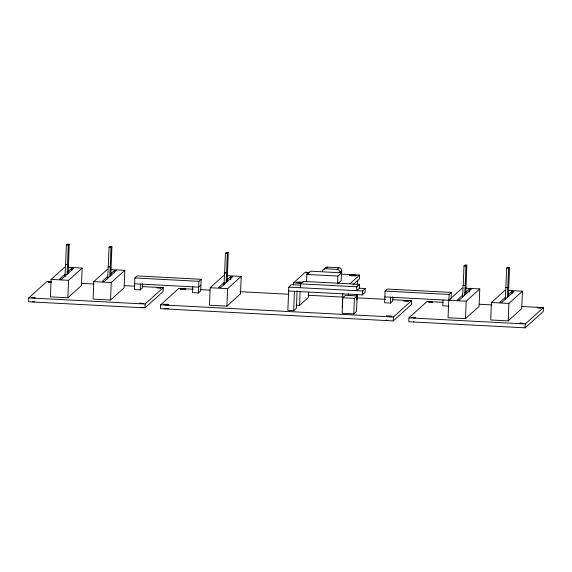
<?xml version="1.0" encoding="UTF-8"?>
<svg xmlns="http://www.w3.org/2000/svg" width="572" height="572" viewBox="0 0 572 572"><rect width="100%" height="100%" fill="white"/><g stroke="black" fill="none" stroke-linecap="round" stroke-linejoin="round"><path stroke-width="0.86" d="M51.294 281.789L46.854 281.553L28.757 297.89L28.6 301.773L144.981 307.886L163.077 291.548L163.234 287.666L141.913 286.543M64.693 267.145L51.115 279.401L50.415 296.868L67.868 297.783L81.446 285.535L82.146 268.061L68.182 267.331M65.001 276.519L65.487 264.486L67.539 264.486L68.318 245.073L69.226 244.258L68.168 273.273M65.601 264.386L66.381 244.973L67.281 244.158L69.226 244.258M67.038 274.295L67.539 264.486M67.868 297.783L68.576 280.316L82.146 268.061M71.679 270.499L71.772 268.168L73.709 268.268L61.49 279.293L59.552 279.193L65.094 274.188M107.364 269.391L93.787 281.638L93.086 299.106L110.546 300.028L124.117 287.773L124.818 270.306L110.854 269.569M107.672 278.764L108.158 266.724L110.21 266.724L110.989 247.318L111.897 246.503L110.839 275.511M108.272 266.623L109.052 247.218L109.953 246.396L111.897 246.503M109.71 276.533L110.21 266.724M110.546 300.028L111.247 282.554L124.818 270.306M114.35 272.737L114.443 270.406L116.381 270.506L104.168 281.538L102.224 281.431L107.765 276.433M192.821 286.844L192.585 292.664L198.405 292.971L200.665 290.926L201.137 279.279L137.13 275.918L134.863 277.963L134.399 289.611L140.219 289.911L142.478 287.873L142.642 283.712M140.219 289.911L140.447 284.091M144.981 307.886L145.131 304.004L163.234 287.666M193.014 289.232L178.75 288.481L160.653 304.819L160.496 308.701L393.25 320.921L411.347 304.583L411.504 300.7L392.778 299.714M198.405 292.971L198.87 281.324L201.137 279.279M223.738 275.497L210.167 287.752L209.466 305.219L226.92 306.134L240.497 293.879L241.198 276.412L227.234 275.683M224.052 284.87L224.539 272.837L226.591 272.837L227.37 253.425L228.271 252.609L227.22 281.624M224.646 272.737L225.425 253.325L226.333 252.509L228.271 252.609M226.083 282.639L226.591 272.837M226.92 306.134L227.62 288.667L241.198 276.412M230.695 279.622L230.816 276.519L232.761 276.619L220.542 287.644L218.604 287.544L224.145 282.539M300.65 285.149L291.505 284.67L288.796 287.123L287.859 310.417L293.679 310.718L296.389 308.272L297.104 290.626M293.45 285.163L293.543 282.833L305.305 272.215L309.695 272.444M293.679 310.718L294.458 291.312M296.232 305.233L299.556 305.412L300.128 291.291M300.429 287.73L300.586 283.855L303.303 281.403L359.552 284.356L359.395 288.238L356.678 290.683L356.835 286.808L359.552 284.356M306.578 281.36L306.849 274.453L310.474 271.192L341.505 272.815L341.191 280.58L338.174 283.304M308.594 292.156L308.38 297.447L299.556 305.412M337.573 283.848L337.888 276.083L341.505 272.815M342.228 307.65L342.8 293.536M342.792 297.74L342.17 313.263L353.803 313.878L356.52 311.425L357.142 295.896L345.509 295.288L342.792 297.74L354.433 298.348L357.142 295.896M348.548 295.602L348.62 293.844M353.803 313.878L354.433 298.348M356.871 299.993L357.085 294.702M357.479 284.992L357.65 280.58M341.177 271.936A2.931 2.896 47.9 0 0 341.305 271.185L341.191 274.102L359.616 275.068L359.459 278.95L352.924 284.849M362.341 294.873L362.498 290.991L365.215 288.538L365.058 292.421L362.341 294.873L288.638 291.005M449.42 299.771L451.115 298.241L451.351 292.421L387.337 289.06L385.078 291.098L384.613 302.745L390.426 303.053L392.692 301.008L392.857 296.847M390.426 303.053L390.662 297.225M393.25 320.921L393.407 317.038L411.504 300.7M443.014 302.352L427.019 301.515L408.923 317.853L408.766 321.736L525.146 327.842L543.243 311.504L543.4 307.622L521.192 306.456M443.035 299.978L442.799 305.798L448.62 306.106M451.351 292.421L449.084 294.458L448.04 317.746L465.494 318.661L479.071 306.406L479.772 288.939L465.808 288.202M462.626 297.397L463.113 285.364L465.165 285.364L465.944 265.951L466.845 265.136L465.794 294.144M463.227 285.256L464.006 265.851L464.907 265.036L466.845 265.136M464.657 295.166L465.165 285.364M465.494 318.661L466.194 301.194L479.772 288.939M469.269 292.149L469.397 289.039L471.335 289.146L459.116 300.171L457.178 300.071L462.719 295.066M504.983 290.261L491.412 302.517L490.712 319.984L508.165 320.899L521.743 308.644L522.443 291.177L508.479 290.447M505.298 299.635L506.678 268.089L507.578 267.274L509.516 267.374L508.465 296.389M507.335 297.411L508.615 268.189L509.516 267.374M508.165 320.899L508.873 303.432L522.443 291.177M511.976 293.615L512.069 291.284L514.006 291.384L501.787 302.409L499.849 302.309L505.391 297.304M525.146 327.842L525.303 323.959L543.4 307.622M68.075 271.5L71.772 268.168M110.746 273.745L114.443 270.406M200.901 285.106L198.641 287.144L134.635 283.783M226.512 280.409L230.816 276.519M322.494 271.5A2.931 2.896 47.9 0 1 325.518 268.74L327.327 267.103L338.967 267.717A2.931 2.896 47.9 0 1 341.312 272.215M325.518 268.74L337.158 269.348L338.967 267.717M341.763 270.778L339.954 272.415A2.931 2.896 47.9 0 0 337.158 269.348M349.814 283.912L359.616 275.068M448.741 300.271L462.312 288.023M465.086 292.935L469.397 289.039M508.372 294.616L512.069 291.284M168.819 308.594L164.164 308.63M34.749 301.723L32.211 301.737M143.114 307.464L140.834 307.443M51.058 282.396L48.341 282.067L51.001 281.996M413.384 321.75L413.871 321.757M66.381 244.973L68.318 245.073M109.052 247.218L110.989 247.318M225.425 253.325L227.37 253.425M464.006 265.851L465.944 265.951M506.678 268.089L508.615 268.189M306.849 274.453L337.888 276.083M507.836 287.602L505.784 287.602L507.721 287.702M65.487 264.486L67.424 264.586M108.158 266.724L110.096 266.831M224.539 272.837L226.476 272.937M463.113 285.364L465.05 285.464M293.543 282.833L301.558 283.254M300.586 283.855L356.835 286.808M359.395 288.238L365.215 288.538M134.863 277.963L198.87 281.324M385.078 291.098L449.084 294.458M288.796 287.123L362.498 290.991M51.115 279.401L68.576 280.316M93.787 281.638L111.247 282.554M210.167 287.752L227.62 288.667M384.842 296.925L466.194 301.194M491.412 302.517L508.873 303.432M81.503 283.376L93.937 284.027M124.145 285.614L134.806 286.172M200.15 289.604L209.96 290.118M240.283 291.713L288.438 294.237M308.058 295.266L342.835 297.097M356.213 297.798L385.642 299.342M479.436 304.268L491.877 304.919M28.757 297.89L145.131 304.004M160.653 304.819L393.407 317.038M408.923 317.853L525.303 323.959M387.215 320.341L386.057 319.998M324.431 269.112A2.931 2.896 47.9 0 1 327.327 267.103M308.115 273.387A3.911 0.429 2.3 0 1 308.901 272.68M301.587 282.983A3.911 0.429 2.3 0 1 296.603 282.597A3.911 0.429 2.3 0 1 297.898 282.082A3.911 0.429 2.3 0 1 303.103 282.382M31.274 297.533L35.028 297.79L31.274 297.533M157.085 287.716L160.839 287.973L157.085 287.716M139.89 303.239L143.643 303.489L139.89 303.239M180.309 289.017C184.005 290.59 190.662 288.581 180.309 289.017M163.342 304.333C167.038 305.906 173.695 303.896 163.342 304.333M403.367 300.729C407.064 302.302 413.72 300.293 403.367 300.729M386.4 316.044C390.097 317.617 396.753 315.608 386.4 316.044M428.635 301.973L432.389 302.231L428.635 301.973M411.44 317.496L415.193 317.746L411.44 317.496M537.251 307.679L541.005 307.929L537.251 307.679M520.062 323.194L523.816 323.452L520.062 323.194M350.786 275.625A3.911 0.429 2.3 0 0 357 275.575A3.911 0.429 2.3 0 0 351.573 274.917A3.911 0.429 2.3 0 0 350.786 275.625"/></g></svg>
